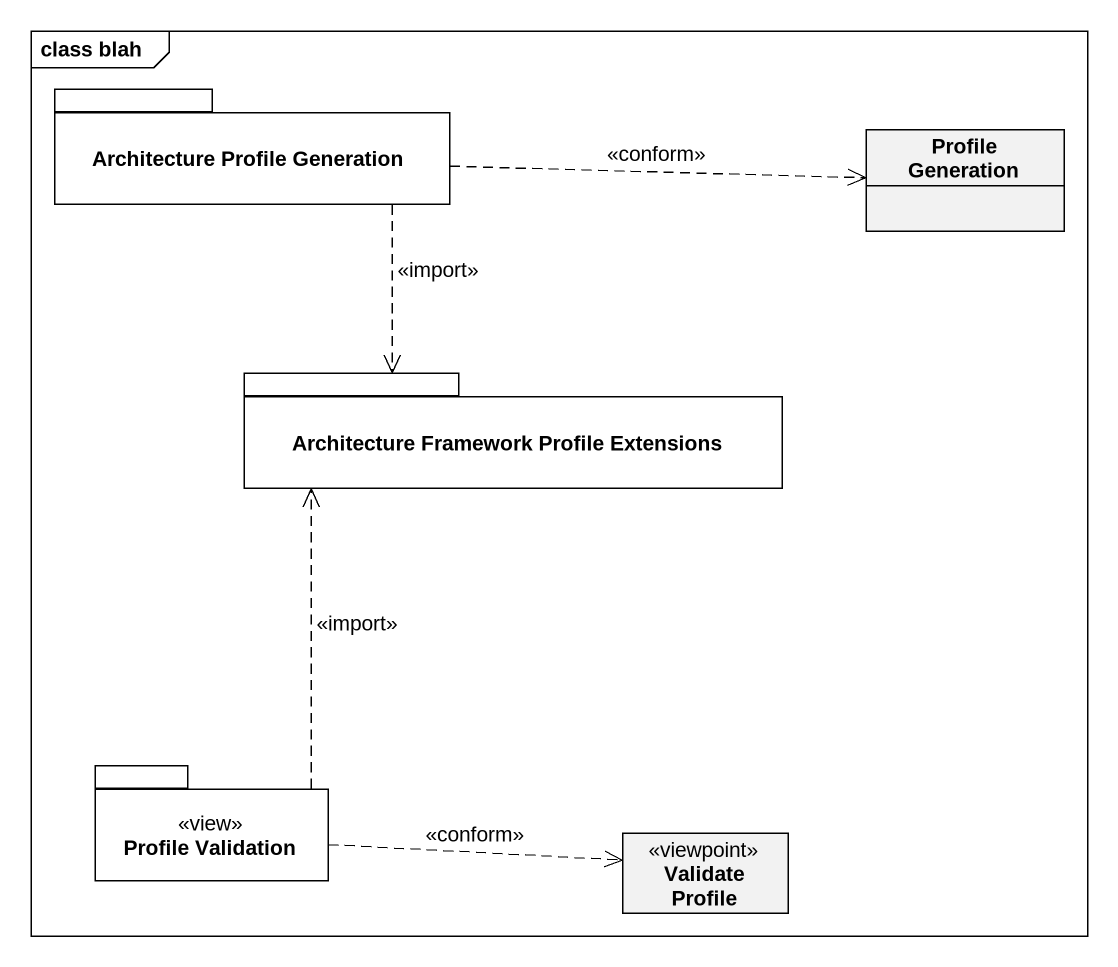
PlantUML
@startuml
mainframe class blah
hide circle
hide empty members
package "Architecture Profile Generation" as Architecture_Profile {
}
class "Profile Generation" as Profile_Generation
package "Architecture Framework Profile Extensions" as Architecture_Framework {
}
package "Profile Validation" as Profile_Validation <<view>> {
}
class "Validate Profile" as Validate_Profile <<viewpoint>>
Architecture_Profile .right.> Profile_Generation : <<conform>>
Architecture_Profile ..> Architecture_Framework : <<import>>
Profile_Validation .up.> Architecture_Framework : <<import>>
Profile_Validation .right.> Validate_Profile : <<conform>>
@enduml
